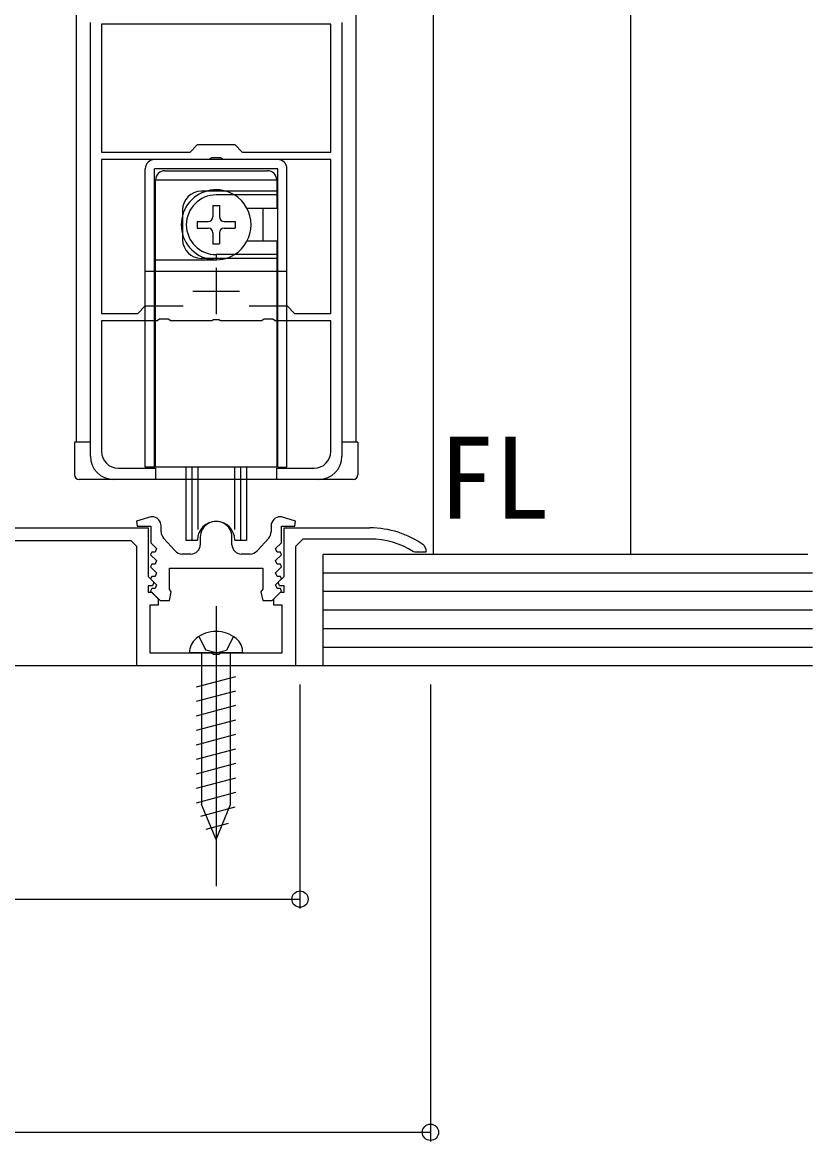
# Model space of a CAD drawing. Units: millimetres, scale not verified. Extents: x -700 to 700, y -1078 to 1074.
# Drawn here: x -408 to -323.2, y 303.1 to 423.1 of the extents above; entities that cross this region are included whole.
import ezdxf
from ezdxf.enums import TextEntityAlignment as Align

# ---------------------------------------------------------------- set-up
doc = ezdxf.new("R2010")
doc.units = ezdxf.units.MM
doc.header["$LTSCALE"] = 6
for name, color, linetype in [('0-3_YKK_11', 7, 'Continuous'), ('0-4_YKK_12', 2, 'Continuous'), ('0-5_YKK_13', 4, 'Continuous'), ('0-7_YKK_D', 6, 'Continuous'), ('0-9_YSS_K', 3, 'Continuous')]:
    doc.layers.add(name, color=color, linetype=linetype)
doc.styles.add('ＭＳ ゴシック', font='')
doc.styles.get('ＭＳ ゴシック').set_extended_font_data('MS Gothic')

msp = doc.modelspace()

# ---------------------------------------------------------------- linework, layer by layer
at = {"layer": '0-3_YKK_11'}
for p, q in [((-400.741, 376.556), (-400.741, 423.056)), ((-373.741, 423.056), (-373.741, 376.556)), ((-387.241, 396.756), (-387.241, 391.756)), ((-389.741, 394.256), (-384.741, 394.256)), ((-393.147, 368.44), (-393.147, 369.056)), ((-381.347, 369.056), (-381.347, 368.44)), ((-391.645, 366.387), (-392.89, 367.771)), ((-388.947, 367.856), (-388.947, 367.056)), ((-385.547, 367.056), (-385.547, 367.856)), ((-381.604, 367.771), (-382.849, 366.387)), ((-389.947, 366.056), (-390.902, 366.056)), ((-383.592, 366.056), (-384.547, 366.056))]:
    msp.add_line(p, q, dxfattribs=at)
msp.add_lwpolyline([(-374.941, 422.856), (-399.541, 422.856), (-399.541, 409.156), (-390.041, 409.156), (-389.241, 409.956), (-385.241, 409.956), (-384.441, 409.156), (-374.941, 409.156)], close=True, dxfattribs=at)
for points in [[(-383.709, 392.656), (-379.641, 392.656), (-378.841, 391.856), (-374.941, 391.856), (-374.941, 408.356), (-386.5, 408.356), (-386.778, 408.543), (-387.705, 408.543), (-387.983, 408.356), (-399.541, 408.356), (-399.541, 391.856), (-395.641, 391.856), (-394.841, 392.656), (-390.774, 392.656)], [(-374.941, 377.056), (-374.941, 391.056), (-380.9, 391.056), (-381.178, 391.243), (-382.105, 391.243), (-382.383, 391.056), (-386.783, 391.056), (-386.966, 391.176), (-387.516, 391.176), (-387.7, 391.056), (-392.1, 391.056), (-392.378, 391.243), (-393.305, 391.243), (-393.583, 391.056), (-399.541, 391.056), (-399.541, 377.056)], [(-397.741, 375.256), (-393.741, 375.256), (-393.741, 374.056), (-398.241, 374.056)], [(-376.241, 374.056), (-380.741, 374.056), (-380.741, 375.256), (-376.741, 375.256)], [(-394.147, 370.056), (-394.247, 370.056), (-395.78, 369.564), (-395.7, 369.056), (-394.247, 369.056), (-394.247, 367.255), (-393.636, 366.644), (-393.796, 366.256), (-394.159, 366.256), (-394.273, 365.981), (-393.636, 365.344), (-393.796, 364.956), (-394.159, 364.956), (-394.273, 364.681), (-393.636, 364.044), (-393.796, 363.656), (-394.159, 363.656), (-394.273, 363.381), (-393.636, 362.744), (-393.796, 362.356), (-394.159, 362.356), (-394.273, 362.082), (-393.247, 361.056), (-392.247, 361.056), (-392.06, 362.019), (-392.247, 362.298), (-392.247, 364.556)], [(-392.247, 364.556), (-382.247, 364.556), (-382.247, 362.298), (-382.435, 362.019), (-382.247, 361.056), (-381.247, 361.056), (-380.221, 362.082), (-380.335, 362.356), (-380.698, 362.356), (-380.858, 362.744), (-380.221, 363.381), (-380.335, 363.656), (-380.698, 363.656), (-380.858, 364.044), (-380.221, 364.681), (-380.335, 364.956), (-380.698, 364.956), (-380.858, 365.344), (-380.221, 365.981), (-380.335, 366.256), (-380.698, 366.256), (-380.858, 366.644), (-380.247, 367.255), (-380.247, 369.056), (-378.794, 369.056), (-378.714, 369.564), (-380.247, 370.056), (-380.347, 370.056)], [(-417.947, 368.856), (-394.547, 368.856), (-394.547, 363.656), (-393.913, 363.022), (-394.064, 362.656), (-394.547, 362.656), (-394.547, 361.956), (-394.147, 361.956), (-393.447, 361.256), (-393.447, 360.556), (-394.347, 360.556), (-394.347, 355.456), (-387.705, 355.456), (-387.522, 355.336)], [(-387.522, 355.336), (-386.972, 355.336), (-386.789, 355.456), (-380.147, 355.456), (-380.147, 360.556), (-381.047, 360.556), (-381.047, 361.256), (-380.347, 361.956), (-379.947, 361.956), (-379.947, 362.656), (-380.43, 362.656), (-380.581, 363.022), (-379.947, 363.656), (-379.947, 368.856), (-370.747, 368.856)], [(-370.747, 367.656), (-377.947, 367.656), (-378.747, 366.856), (-378.747, 354.056), (-395.747, 354.056), (-395.747, 366.856), (-396.347, 367.456), (-416.147, 367.456)], [(-364.958, 367.01), (-364.747, 366.602), (-364.747, 366.256), (-365.897, 366.256), (-366.057, 366.302)]]:
    msp.add_lwpolyline(points, dxfattribs=at)
for centre, radius, start, end in [((-397.741, 377.056), 1.8, 180.00001, 269.99999), ((-376.741, 377.056), 1.8, 270.00001, 359.99999), ((-398.241, 376.556), 2.5, 180.00001, 269.99999), ((-376.241, 376.556), 2.5, 270.00001, 359.99999), ((-394.147, 369.056), 1, 0.00001, 89.99999), ((-380.347, 369.056), 1, 90.00001, 179.99999), ((-392.147, 368.44), 1, 180.00001, 221.98721), ((-387.247, 367.856), 1.7, 359.99999, 180.00001), ((-382.347, 368.44), 1, 318.01279, 359.99999), ((-370.747, 358.856), 10, 54.62346, 90), ((-370.747, 358.856), 8.8, 57.79577, 90.00001), ((-390.902, 367.056), 1, 221.98723, 270.00001), ((-389.947, 367.056), 1, 270.00001, 359.99999), ((-384.547, 367.056), 1, 180.00001, 269.99999), ((-383.592, 367.056), 1, 269.99999, 318.01277)]:
    msp.add_arc(centre, radius, start, end, dxfattribs=at)
at = {"layer": '0-4_YKK_12'}
for p, q in [((-402.241, 378.056), (-402.241, 554.554)), ((-372.241, 554.554), (-372.241, 378.056)), ((-363.947, 550.553), (-363.947, 366.056)), ((-342.75, 366.056), (-342.75, 550.553))]:
    msp.add_line(p, q, dxfattribs=at)
at = {"layer": '0-5_YKK_13'}
for p, q in [((-380.642, 408.356), (-393.842, 408.356)), ((-394.842, 375.356), (-394.842, 407.356)), ((-380.642, 407.356), (-393.842, 407.356)), ((-393.842, 375.356), (-393.842, 407.356)), ((-392.742, 407.156), (-381.742, 407.156)), ((-380.642, 375.356), (-380.642, 407.356)), ((-379.642, 375.356), (-379.642, 407.356)), ((-393.742, 375.356), (-393.742, 406.156)), ((-380.742, 406.156), (-393.742, 406.156)), ((-380.742, 406.156), (-380.742, 403.106)), ((-393.842, 404.456), (-393.742, 404.356)), ((-380.742, 404.956), (-388.842, 404.956)), ((-380.742, 404.556), (-387.242, 404.556)), ((-380.742, 404.757), (-380.642, 404.856)), ((-380.642, 404.456), (-380.742, 404.356)), ((-387.592, 403.406), (-386.892, 403.406)), ((-387.592, 403.406), (-387.592, 402.206)), ((-386.892, 403.406), (-386.892, 402.206)), ((-393.742, 402.942), (-393.842, 403.042)), ((-390.842, 402.956), (-390.842, 399.756)), ((-380.742, 403.106), (-383.925, 403.106)), ((-382.242, 402.856), (-382.242, 399.856)), ((-389.292, 401.706), (-389.292, 401.006)), ((-389.292, 401.706), (-388.092, 401.706)), ((-389.292, 401.006), (-388.092, 401.006)), ((-386.392, 401.706), (-385.192, 401.706)), ((-386.392, 401.006), (-385.192, 401.006)), ((-385.192, 401.706), (-385.192, 401.006)), ((-393.742, 399.77), (-393.842, 399.67)), ((-387.592, 400.506), (-387.592, 399.306)), ((-386.892, 400.506), (-386.892, 399.306)), ((-380.742, 399.606), (-383.925, 399.606)), ((-380.742, 399.606), (-380.742, 375.356)), ((-387.592, 399.306), (-386.892, 399.306)), ((-393.842, 398.256), (-393.742, 398.356)), ((-387.242, 397.556), (-393.742, 397.556)), ((-380.742, 397.756), (-388.842, 397.756)), ((-380.742, 398.156), (-387.242, 398.156)), ((-387.242, 398.156), (-387.242, 397.556)), ((-380.642, 398.256), (-380.742, 398.356)), ((-380.742, 397.955), (-380.642, 397.856)), ((-393.842, 396.356), (-394.842, 396.356)), ((-380.742, 396.356), (-393.742, 396.356)), ((-379.642, 396.356), (-380.642, 396.356)), ((-393.842, 384.356), (-393.742, 384.256)), ((-380.642, 384.356), (-380.742, 384.256)), ((-400.741, 378.056), (-402.441, 378.056)), ((-402.441, 378.056), (-402.441, 374.556)), ((-372.041, 378.056), (-373.741, 378.056)), ((-372.041, 378.056), (-372.041, 374.556)), ((-393.742, 376.456), (-393.842, 376.356)), ((-380.742, 376.456), (-380.642, 376.356)), ((-393.842, 375.356), (-394.842, 375.356)), ((-380.742, 375.356), (-393.742, 375.356)), ((-390.492, 375.356), (-390.492, 367.556)), ((-389.842, 375.356), (-389.842, 367.556)), ((-389.219, 375.356), (-389.219, 368.679)), ((-385.264, 375.356), (-385.264, 368.679)), ((-384.642, 375.356), (-384.642, 367.556)), ((-383.992, 375.356), (-383.992, 367.556)), ((-380.642, 375.356), (-379.642, 375.356)), ((-372.541, 374.056), (-401.941, 374.056)), ((-390.492, 367.556), (-389.242, 367.556)), ((-385.242, 367.556), (-383.992, 367.556)), ((-387.247, 360.456), (-387.247, 330.456)), ((-389.097, 357.209), (-388.362, 355.734)), ((-385.397, 357.209), (-386.132, 355.734)), ((-384.397, 355.456), (-390.097, 355.456)), ((-388.797, 355.456), (-388.797, 339.198)), ((-387.247, 355.456), (-388.362, 355.734)), ((-387.247, 355.456), (-386.132, 355.734)), ((-385.697, 339.198), (-385.697, 355.456)), ((-389.347, 351.816), (-385.147, 352.941)), ((-389.347, 350.263), (-385.147, 351.388)), ((-389.347, 348.71), (-385.147, 349.835)), ((-389.347, 347.157), (-385.147, 348.282)), ((-389.347, 345.604), (-385.147, 346.73)), ((-389.347, 344.051), (-385.147, 345.177)), ((-389.347, 342.498), (-385.147, 343.624)), ((-389.347, 340.945), (-385.147, 342.071)), ((-389.347, 339.393), (-385.147, 340.518)), ((-388.881, 337.964), (-385.205, 338.95)), ((-387.247, 335.456), (-388.797, 339.198)), ((-387.247, 335.456), (-385.697, 339.198)), ((-388.302, 336.567), (-385.928, 337.203))]:
    msp.add_line(p, q, dxfattribs=at)
for centre, radius, start, end in [((-393.842, 407.356), 1, 90, 180), ((-380.642, 407.356), 1, 0, 90), ((-392.742, 406.156), 1, 90, 180), ((-381.742, 406.156), 1, 0, 90), ((-387.242, 401.356), 3.75, 58.57609, 301.42391), ((-388.842, 402.956), 2, 90, 180), ((-387.242, 401.356), 3.2, 90, 270), ((-387.242, 401.356), 3.75, 301.42391, 58.57609), ((-388.092, 402.206), 0.5, 270, 0), ((-386.392, 402.206), 0.5, 180, 270), ((-381.242, 402.856), 1, 165.52249, 180), ((-388.092, 400.506), 0.5, 0, 90), ((-386.392, 400.506), 0.5, 90, 180), ((-388.842, 399.756), 2, 180, 270), ((-381.242, 399.856), 1, 180, 194.47751), ((-401.941, 374.556), 0.5, 180, 270), ((-372.541, 374.556), 0.5, 270, 0), ((-387.242, 367.556), 2, 360, 180), ((-387.247, 354.356), 3.4, 50.65667, 129.34333), ((-388.198, 355.516), 1.9, 129.34333, 181.81089), ((-386.296, 355.516), 1.9, 358.18911, 50.65667)]:
    msp.add_arc(centre, radius, start, end, dxfattribs=at)
at = {"layer": '0-7_YKK_D'}
for p, q in [((-378.247, 352.056), (-378.247, 328.056)), ((-364.248, 352.056), (-364.248, 303.056)), ((-509.247, 329.056), (-378.247, 329.056)), ((-523.247, 304.056), (-364.248, 304.056))]:
    msp.add_line(p, q, dxfattribs=at)
for centre in [(-378.247, 329.056), (-364.248, 304.056)]:
    msp.add_circle(centre, 0.875, dxfattribs=at)
at = {"layer": '0-9_YSS_K'}
for p, q in [((-375.747, 366.056), (-323.747, 366.056)), ((-375.747, 354.056), (-375.747, 366.056)), ((-375.747, 364.056), (-323.247, 364.056)), ((-375.747, 362.056), (-323.247, 362.056)), ((-375.747, 360.056), (-323.247, 360.056)), ((-375.747, 358.056), (-323.247, 358.056)), ((-375.747, 356.056), (-323.247, 356.056)), ((-323.247, 354.056), (-603.747, 354.056))]:
    msp.add_line(p, q, dxfattribs=at)

# ---------------------------------------------------------------- texts
at = {"layer": '0-7_YKK_D', "style": 'ＭＳ ゴシック'}
msp.add_text('FL', height=8.798, dxfattribs=at).set_placement((-363.378, 367.198), align=Align.BOTTOM_LEFT)

doc.saveas('drawing.dxf')
